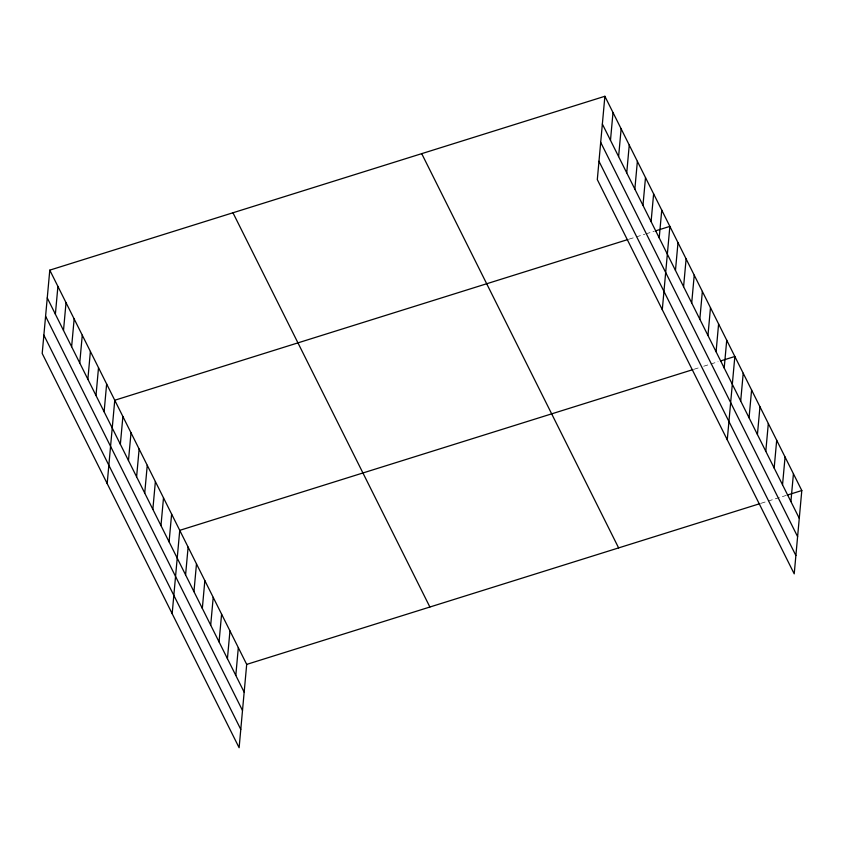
<?xml version="1.0" encoding="UTF-8"?>
<svg xmlns="http://www.w3.org/2000/svg" width="844" height="844" viewBox="0 0 844 844"><rect width="100%" height="100%" fill="white"/><g stroke="black" fill="none" stroke-linecap="round" stroke-linejoin="round"><path stroke-width="0.63" stroke-dasharray="4.22 3.17" d="M629.16 239.126L635.152 237.259M636.344 236.879L644.732 234.252M645.924 233.883L654.3 231.256M694.137 369.229L698.927 367.731M703.717 366.233L709.709 364.355M710.901 363.986L718.086 361.728M761.088 503.277L767.08 501.399M768.272 501.03L786.239 495.407"/><path stroke-width="1.27" d="M49.785 270.143L42.2 353.467L239.116 747.721L246.691 664.397L49.785 270.143L604.884 96.279L801.8 490.533L794.215 573.857L597.309 179.603L604.884 96.279M55.377 314.19L57.909 286.411M63.5 330.447L66.032 302.669M71.624 346.715L74.156 318.937M79.747 362.973L82.269 335.195M87.871 379.241L90.392 351.463M95.994 395.498L98.516 367.72M104.118 411.767L106.639 383.988M107.177 483.58L114.763 400.246L627.968 239.506M120.354 444.292L122.886 416.514M128.478 460.55L131.01 432.772M136.601 476.818L139.133 449.04M144.725 493.075L147.257 465.297M152.848 509.343L155.38 481.565M160.972 525.601L163.504 497.823M169.095 541.869L171.617 514.091M172.165 613.683L179.74 530.348L692.945 369.609M185.585 574.88L188.117 547.112M193.951 591.644L196.483 563.866M202.328 608.397L204.849 580.619M210.694 625.151L213.215 597.373M219.06 641.904L221.592 614.126M227.426 658.658L229.958 630.89M235.803 675.422L238.325 647.643M610.486 140.315L613.008 112.537M618.61 156.583L621.131 128.805M626.733 172.841L629.255 145.062M634.846 189.109L637.378 161.331M642.97 205.366L645.502 177.588M651.093 221.634L653.625 193.856M659.217 237.892L661.749 210.114M662.287 309.706L669.872 226.382L655.503 230.876M675.464 270.418L677.996 242.639M683.587 286.686L686.119 258.908M691.711 302.943L694.232 275.165M699.834 319.211L702.356 291.433M707.958 335.469L710.479 307.691M716.081 351.737L718.603 323.959M724.205 367.995L726.726 340.216M727.264 439.808L734.85 356.484L720.481 360.979M740.694 401.016L743.216 373.238M749.061 417.769L751.593 389.991M757.427 434.523L759.959 406.745M765.793 451.276L768.325 423.509M774.17 468.04L776.691 440.262M782.536 484.794L785.068 457.015M790.902 501.547L793.434 473.769M246.691 664.397L759.895 503.657M787.431 495.027L801.8 490.533M602.363 124.057L799.268 518.3M600.696 142.383L797.601 536.636M598.976 161.267L795.881 555.521M421.705 153.65L618.62 547.904M232.965 212.772L429.881 607.015M47.253 297.921L244.169 692.175M45.587 316.257L242.502 710.5M43.867 335.142L240.783 729.395"/></g></svg>
